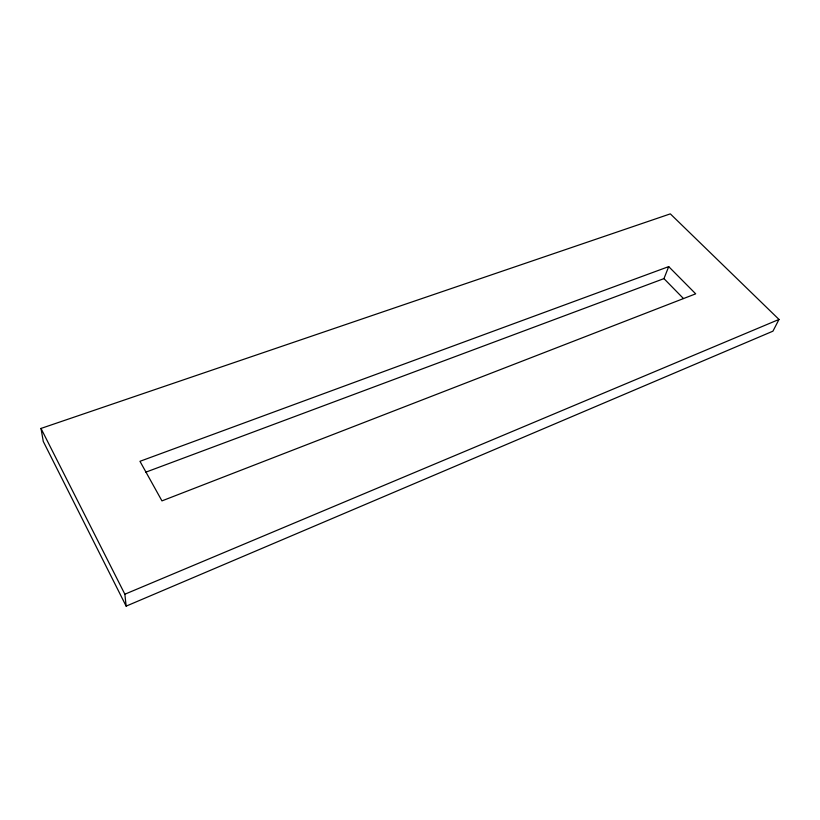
<?xml version="1.0" encoding="UTF-8"?>
<svg xmlns="http://www.w3.org/2000/svg" width="820" height="820" viewBox="0 0 820 820"><rect width="100%" height="100%" fill="white"/><g stroke="black" fill="none" stroke-linecap="round" stroke-linejoin="round"><path stroke-width="1.23" d="M145.734 472.197L663.954 278.615L668.71 266.613L695.688 293.837L161.95 500.887L139.964 461.311L668.71 266.613M779 319.441L772.942 331.167L126.147 606.134L43.275 441.447L41 428.429L670.329 213.866L779 319.441L124.865 594.213L126.147 606.134M663.954 278.615L683.46 298.531M41 428.429L124.865 594.213"/></g></svg>
